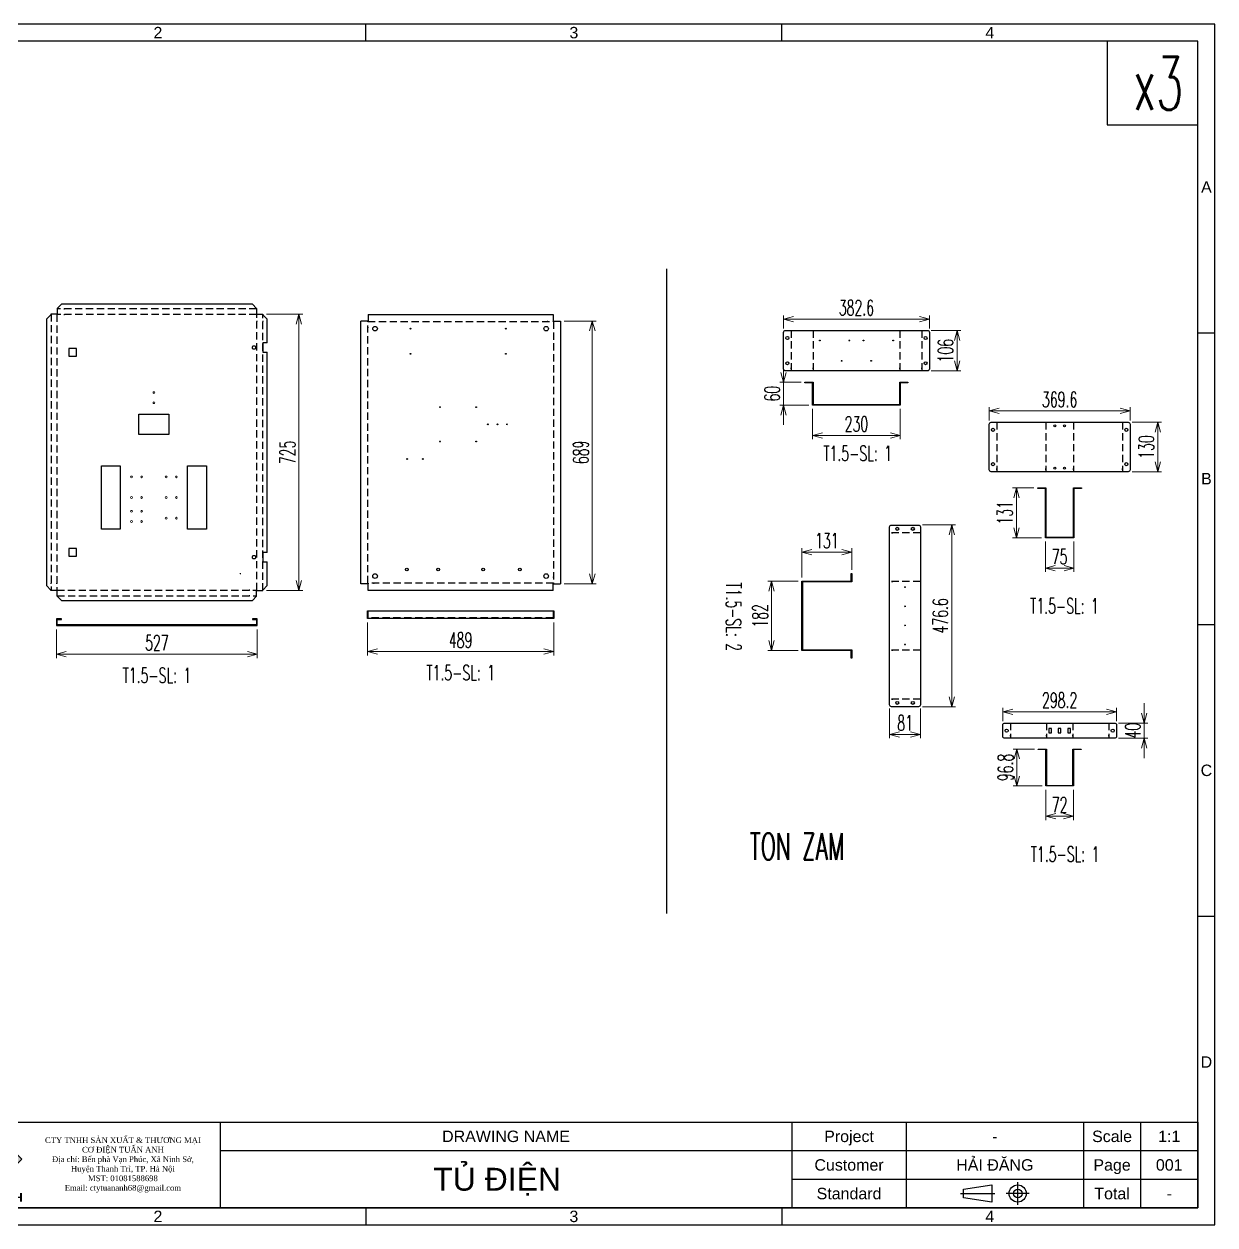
# Model space of a CAD drawing. Header units: millimetres. Extents: x 123558 to 149079, y -1073 to 14418.
# Drawn here: x 139145 to 142269, y 2077 to 5227 of the extents above; entities that cross this region are included whole.
import ezdxf
from ezdxf.enums import TextEntityAlignment as Align

# ---------------------------------------------------------------- set-up
doc = ezdxf.new("R2010")
doc.units = ezdxf.units.MM
doc.header["$LTSCALE"] = 3
doc.linetypes.add('HIDDEN', pattern=[9.525, 6.35, -3.175])
for name, color, linetype in [('@.HIDDEN', 8, 'HIDDEN'), ('@.TEXT', 7, 'Continuous'), ('@.VISIBLE', 7, 'Continuous'), ('dim', 7, 'Continuous')]:
    doc.layers.add(name, color=color, linetype=linetype)
doc.styles.add('Ann_w01', font='romans.shx', dxfattribs={"width": 0.6, "bigfont": 'chineset.shx'})
doc.styles.add('Arial', font='arial.ttf')
doc.dimstyles.new('Dim 01_SC20', dxfattribs={"dimscale": 20, "dimtxt": 2, "dimasz": 1.3, "dimexe": 0.5, "dimexo": 0.5, "dimgap": 0.5, "dimtad": 1, "dimdec": 1, "dimzin": 12, "dimdsep": 46, "dimtxsty": 'Ann_w01', "dimblk": 'OPEN30', "dimcen": 1.5, "dimclrd": 6, "dimclre": 6, "dimclrt": 3, "dimadec": 1, "dimazin": 3, "dimtm": 1e-09, "dimtfac": 1, "dimtdec": 1, "dimtix": 1, "dimtmove": 0, "dimatfit": 3, "dimldrblk": 'OPEN30', "dimfxl": 1, "dimtolj": 1, "dimlwd": 20, "dimlwe": 20, "dimarcsym": 0})

# ---------------------------------------------------------------- blocks, each defined once
blk = doc.blocks.new('_Open30')
at = {"color": 0, "linetype": 'ByBlock', "lineweight": -2}
for p, q in [((-1, 0.27), (0, 0)), ((0, 0), (-1, -0.27)), ((0, 0), (-1, 0))]:
    blk.add_line(p, q, dxfattribs=at)
blk = doc.blocks.new('*D153')
at = {"layer": '@.VISIBLE', "color": 6, "lineweight": 20, "transparency": 16777216}
for p, q in [((139230.1, 3638.9), (139230.1, 3563.8)), ((139757.1, 3638.9), (139757.1, 3563.8)), ((139256.1, 3573.8), (139731.1, 3573.8))]:
    blk.add_line(p, q, dxfattribs=at)
at = {"layer": 'Defpoints', "color": 0, "transparency": 16777216}
for p in [(139230.1, 3648.9), (139757.1, 3648.9), (139757.1, 3573.8)]:
    blk.add_point(p, dxfattribs=at)
at = {"layer": '@.VISIBLE', "color": 6, "lineweight": 20, "transparency": 16777216, "xscale": 26, "yscale": 26, "zscale": 26, "rotation": 180}
blk.add_blockref('_Open30', (139230.1, 3573.8), dxfattribs=at)
at = {"layer": '@.VISIBLE', "color": 6, "lineweight": 20, "transparency": 16777216, "xscale": 26, "yscale": 26, "zscale": 26}
blk.add_blockref('_Open30', (139757.1, 3573.8), dxfattribs=at)
at = {"layer": '@.VISIBLE', "color": 3, "transparency": 16777216, "insert": (139493.6, 3603.8), "char_height": 40, "attachment_point": 5, "style": 'Ann_w01'}
blk.add_mtext('\\A1;527', dxfattribs=at)
blk = doc.blocks.new('*D161')
at = {"layer": 'Defpoints', "color": 0, "transparency": 16777216}
for p in [(139771.4, 4465.9), (139866.4, 4465.9), (139771.4, 3740.9)]:
    blk.add_point(p, dxfattribs=at)
at = {"layer": 'dim', "color": 6, "lineweight": 20, "transparency": 16777216}
for p, q in [((139781.4, 4465.9), (139876.4, 4465.9)), ((139866.4, 3766.9), (139866.4, 4439.9)), ((139781.4, 3740.9), (139876.4, 3740.9))]:
    blk.add_line(p, q, dxfattribs=at)
at = {"layer": 'dim', "color": 6, "lineweight": 20, "transparency": 16777216, "xscale": 26, "yscale": 26, "zscale": 26}
for p, rotation in [((139866.4, 4465.9), 90), ((139866.4, 3740.9), 270)]:
    blk.add_blockref('_Open30', p, dxfattribs=dict(at, rotation=rotation))
at = {"layer": 'dim', "color": 3, "transparency": 16777216, "insert": (139836.4, 4103.4), "char_height": 40, "attachment_point": 5, "rotation": 90, "style": 'Ann_w01'}
blk.add_mtext('\\A1;725', dxfattribs=at)
blk = doc.blocks.new('*D162')
at = {"layer": 'Defpoints', "color": 0, "transparency": 16777216}
for p in [(140046, 3667.5), (140535, 3667.5), (140535, 3580.9)]:
    blk.add_point(p, dxfattribs=at)
at = {"layer": 'dim', "color": 6, "lineweight": 20, "transparency": 16777216}
for p, q in [((140046, 3657.5), (140046, 3570.9)), ((140535, 3657.5), (140535, 3570.9)), ((140072, 3580.9), (140509, 3580.9))]:
    blk.add_line(p, q, dxfattribs=at)
at = {"layer": 'dim', "color": 6, "lineweight": 20, "transparency": 16777216, "xscale": 26, "yscale": 26, "zscale": 26, "rotation": 180}
blk.add_blockref('_Open30', (140046, 3580.9), dxfattribs=at)
at = {"layer": 'dim', "color": 6, "lineweight": 20, "transparency": 16777216, "xscale": 26, "yscale": 26, "zscale": 26}
blk.add_blockref('_Open30', (140535, 3580.9), dxfattribs=at)
at = {"layer": 'dim', "color": 3, "transparency": 16777216, "insert": (140290.5, 3610.9), "char_height": 40, "attachment_point": 5, "style": 'Ann_w01'}
blk.add_mtext('\\A1;489', dxfattribs=at)
blk = doc.blocks.new('*D163')
at = {"layer": 'Defpoints', "color": 0, "transparency": 16777216}
for p in [(140552.4, 4447.9), (140636, 4447.9), (140552.4, 3758.9)]:
    blk.add_point(p, dxfattribs=at)
at = {"layer": 'dim', "color": 6, "lineweight": 20, "transparency": 16777216}
for p, q in [((140562.4, 4447.9), (140646, 4447.9)), ((140636, 3784.9), (140636, 4421.9)), ((140562.4, 3758.9), (140646, 3758.9))]:
    blk.add_line(p, q, dxfattribs=at)
at = {"layer": 'dim', "color": 6, "lineweight": 20, "transparency": 16777216, "xscale": 26, "yscale": 26, "zscale": 26}
for p, rotation in [((140636, 4447.9), 90), ((140636, 3758.9), 270)]:
    blk.add_blockref('_Open30', p, dxfattribs=dict(at, rotation=rotation))
at = {"layer": 'dim', "color": 3, "transparency": 16777216, "insert": (140606, 4103.4), "char_height": 40, "attachment_point": 5, "rotation": 90, "style": 'Ann_w01'}
blk.add_mtext('\\A1;689', dxfattribs=at)
blk = doc.blocks.new('*U315')
blk.add_circle((0, 0), 1)
blk = doc.blocks.new('*U316')
at = {"color": 0, "linetype": 'ByBlock', "lineweight": -2}
for p in [(0, 0), (25, 0), (50, 0)]:
    blk.add_blockref('*U315', p, dxfattribs=at)
blk = doc.blocks.new('*U317')
blk.add_circle((0, 0), 1)
blk = doc.blocks.new('*U318')
at = {"color": 0, "linetype": 'ByBlock', "lineweight": -2}
for p in [(0, 0), (50, 0), (100, 0), (150, 0)]:
    blk.add_blockref('*U317', p, dxfattribs=at)
blk = doc.blocks.new('*D319')
at = {"layer": 'Defpoints', "color": 0, "transparency": 16777216}
for p in [(141213.9, 4227.3), (141443.9, 4227.3), (141443.9, 4147.7)]:
    blk.add_point(p, dxfattribs=at)
at = {"layer": 'dim', "color": 6, "lineweight": 20, "transparency": 16777216}
for p, q in [((141213.9, 4217.3), (141213.9, 4137.7)), ((141443.9, 4217.3), (141443.9, 4137.7)), ((141239.9, 4147.7), (141417.9, 4147.7))]:
    blk.add_line(p, q, dxfattribs=at)
at = {"layer": 'dim', "color": 6, "lineweight": 20, "transparency": 16777216, "xscale": 26, "yscale": 26, "zscale": 26, "rotation": 180}
blk.add_blockref('_Open30', (141213.9, 4147.7), dxfattribs=at)
at = {"layer": 'dim', "color": 6, "lineweight": 20, "transparency": 16777216, "xscale": 26, "yscale": 26, "zscale": 26}
blk.add_blockref('_Open30', (141443.9, 4147.7), dxfattribs=at)
at = {"layer": 'dim', "color": 3, "transparency": 16777216, "insert": (141328.9, 4177.7), "char_height": 40, "attachment_point": 5, "style": 'Ann_w01'}
blk.add_mtext('\\A1;230', dxfattribs=at)
blk = doc.blocks.new('*D320')
at = {"layer": 'Defpoints', "color": 0, "transparency": 16777216}
for p in [(141193.9, 4287.3), (141137.8, 4227.3), (141213.9, 4227.3)]:
    blk.add_point(p, dxfattribs=at)
at = {"layer": 'dim', "color": 6, "lineweight": 20, "transparency": 16777216}
for p, q in [((141137.8, 4313.3), (141137.8, 4339.3)), ((141183.9, 4287.3), (141127.8, 4287.3)), ((141137.8, 4287.3), (141137.8, 4227.3)), ((141203.9, 4227.3), (141127.8, 4227.3)), ((141137.8, 4201.3), (141137.8, 4175.3))]:
    blk.add_line(p, q, dxfattribs=at)
at = {"layer": 'dim', "color": 6, "lineweight": 20, "transparency": 16777216, "xscale": 26, "yscale": 26, "zscale": 26}
for p, rotation in [((141137.8, 4287.3), 270), ((141137.8, 4227.3), 90)]:
    blk.add_blockref('_Open30', p, dxfattribs=dict(at, rotation=rotation))
at = {"layer": 'dim', "color": 3, "transparency": 16777216, "insert": (141107.8, 4257.3), "char_height": 40, "attachment_point": 5, "rotation": 90, "style": 'Ann_w01'}
blk.add_mtext('\\A1;60', dxfattribs=at)
blk = doc.blocks.new('*D321')
at = {"layer": 'Defpoints', "color": 0, "transparency": 16777216}
for p in [(141515.2, 4423.2), (141592.8, 4423.2), (141515.2, 4317.2)]:
    blk.add_point(p, dxfattribs=at)
at = {"layer": 'dim', "color": 6, "lineweight": 20, "transparency": 16777216}
for p, q in [((141525.2, 4423.2), (141602.8, 4423.2)), ((141592.8, 4343.2), (141592.8, 4397.2)), ((141525.2, 4317.2), (141602.8, 4317.2))]:
    blk.add_line(p, q, dxfattribs=at)
at = {"layer": 'dim', "color": 6, "lineweight": 20, "transparency": 16777216, "xscale": 26, "yscale": 26, "zscale": 26}
for p, rotation in [((141592.8, 4423.2), 90), ((141592.8, 4317.2), 270)]:
    blk.add_blockref('_Open30', p, dxfattribs=dict(at, rotation=rotation))
at = {"layer": 'dim', "color": 3, "transparency": 16777216, "insert": (141562.8, 4370.2), "char_height": 40, "attachment_point": 5, "rotation": 90, "style": 'Ann_w01'}
blk.add_mtext('\\A1;106', dxfattribs=at)
blk = doc.blocks.new('*D322')
at = {"layer": 'Defpoints', "color": 0, "transparency": 16777216}
for p in [(141137.6, 4452.8), (141137.6, 4418.2), (141520.2, 4418.2)]:
    blk.add_point(p, dxfattribs=at)
at = {"layer": 'dim', "color": 6, "lineweight": 20, "transparency": 16777216}
for p, q in [((141137.6, 4428.2), (141137.6, 4462.8)), ((141494.2, 4452.8), (141163.6, 4452.8)), ((141520.2, 4428.2), (141520.2, 4462.8))]:
    blk.add_line(p, q, dxfattribs=at)
at = {"layer": 'dim', "color": 6, "lineweight": 20, "transparency": 16777216, "xscale": 26, "yscale": 26, "zscale": 26, "rotation": 180}
blk.add_blockref('_Open30', (141137.6, 4452.8), dxfattribs=at)
at = {"layer": 'dim', "color": 6, "lineweight": 20, "transparency": 16777216, "xscale": 26, "yscale": 26, "zscale": 26}
blk.add_blockref('_Open30', (141520.2, 4452.8), dxfattribs=at)
at = {"layer": 'dim', "color": 3, "transparency": 16777216, "insert": (141328.9, 4482.8), "char_height": 40, "attachment_point": 5, "style": 'Ann_w01'}
blk.add_mtext('\\A1;382.6', dxfattribs=at)
blk = doc.blocks.new('*D323')
at = {"layer": 'Defpoints', "color": 0, "transparency": 16777216}
for p in [(141824.5, 3879.4), (141899.5, 3879.4), (141899.5, 3799.9)]:
    blk.add_point(p, dxfattribs=at)
at = {"layer": 'dim', "color": 6, "lineweight": 20, "transparency": 16777216}
for p, q in [((141824.5, 3869.4), (141824.5, 3789.9)), ((141899.5, 3869.4), (141899.5, 3789.9)), ((141850.5, 3799.9), (141873.5, 3799.9))]:
    blk.add_line(p, q, dxfattribs=at)
at = {"layer": 'dim', "color": 6, "lineweight": 20, "transparency": 16777216, "xscale": 26, "yscale": 26, "zscale": 26, "rotation": 180}
blk.add_blockref('_Open30', (141824.5, 3799.9), dxfattribs=at)
at = {"layer": 'dim', "color": 6, "lineweight": 20, "transparency": 16777216, "xscale": 26, "yscale": 26, "zscale": 26}
blk.add_blockref('_Open30', (141899.5, 3799.9), dxfattribs=at)
at = {"layer": 'dim', "color": 3, "transparency": 16777216, "insert": (141862, 3829.9), "char_height": 40, "attachment_point": 5, "style": 'Ann_w01'}
blk.add_mtext('\\A1;75', dxfattribs=at)
blk = doc.blocks.new('*D324')
at = {"layer": 'Defpoints', "color": 0, "transparency": 16777216}
for p in [(141804.5, 4010.4), (141748.4, 3879.4), (141824.5, 3879.4)]:
    blk.add_point(p, dxfattribs=at)
at = {"layer": 'dim', "color": 6, "lineweight": 20, "transparency": 16777216}
for p, q in [((141794.5, 4010.4), (141738.4, 4010.4)), ((141748.4, 3984.4), (141748.4, 3905.4)), ((141814.5, 3879.4), (141738.4, 3879.4))]:
    blk.add_line(p, q, dxfattribs=at)
at = {"layer": 'dim', "color": 6, "lineweight": 20, "transparency": 16777216, "xscale": 26, "yscale": 26, "zscale": 26}
for p, rotation in [((141748.4, 4010.4), 90), ((141748.4, 3879.4), 270)]:
    blk.add_blockref('_Open30', p, dxfattribs=dict(at, rotation=rotation))
at = {"layer": 'dim', "color": 3, "transparency": 16777216, "insert": (141718.4, 3944.9), "char_height": 40, "attachment_point": 5, "rotation": 90, "style": 'Ann_w01'}
blk.add_mtext('\\A1;131', dxfattribs=at)
blk = doc.blocks.new('*D325')
at = {"layer": 'Defpoints', "color": 0, "transparency": 16777216}
for p in [(142041.8, 4182.4), (142119.4, 4182.4), (142041.8, 4052.4)]:
    blk.add_point(p, dxfattribs=at)
at = {"layer": 'dim', "color": 6, "lineweight": 20, "transparency": 16777216}
for p, q in [((142051.8, 4182.4), (142129.4, 4182.4)), ((142119.4, 4078.4), (142119.4, 4156.4)), ((142051.8, 4052.4), (142129.4, 4052.4))]:
    blk.add_line(p, q, dxfattribs=at)
at = {"layer": 'dim', "color": 6, "lineweight": 20, "transparency": 16777216, "xscale": 26, "yscale": 26, "zscale": 26}
for p, rotation in [((142119.4, 4182.4), 90), ((142119.4, 4052.4), 270)]:
    blk.add_blockref('_Open30', p, dxfattribs=dict(at, rotation=rotation))
at = {"layer": 'dim', "color": 3, "transparency": 16777216, "insert": (142089.4, 4117.4), "char_height": 40, "attachment_point": 5, "rotation": 90, "style": 'Ann_w01'}
blk.add_mtext('\\A1;130', dxfattribs=at)
blk = doc.blocks.new('*D326')
at = {"layer": 'Defpoints', "color": 0, "transparency": 16777216}
for p in [(141677.2, 4212), (141677.2, 4177.4), (142046.8, 4177.4)]:
    blk.add_point(p, dxfattribs=at)
at = {"layer": 'dim', "color": 6, "lineweight": 20, "transparency": 16777216}
for p, q in [((141677.2, 4187.4), (141677.2, 4222)), ((142046.8, 4187.4), (142046.8, 4222)), ((142020.8, 4212), (141703.2, 4212))]:
    blk.add_line(p, q, dxfattribs=at)
at = {"layer": 'dim', "color": 6, "lineweight": 20, "transparency": 16777216, "xscale": 26, "yscale": 26, "zscale": 26, "rotation": 180}
blk.add_blockref('_Open30', (141677.2, 4212), dxfattribs=at)
at = {"layer": 'dim', "color": 6, "lineweight": 20, "transparency": 16777216, "xscale": 26, "yscale": 26, "zscale": 26}
blk.add_blockref('_Open30', (142046.8, 4212), dxfattribs=at)
at = {"layer": 'dim', "color": 3, "transparency": 16777216, "insert": (141862, 4242), "char_height": 40, "attachment_point": 5, "style": 'Ann_w01'}
blk.add_mtext('\\A1;369.6', dxfattribs=at)
blk = doc.blocks.new('*D327')
at = {"layer": 'Defpoints', "color": 0, "transparency": 16777216}
for p in [(141185.6, 3765.6), (141106, 3583.6), (141185.6, 3583.6)]:
    blk.add_point(p, dxfattribs=at)
at = {"layer": 'dim', "color": 6, "lineweight": 20, "transparency": 16777216}
for p, q in [((141175.6, 3765.6), (141096, 3765.6)), ((141106, 3739.6), (141106, 3609.6)), ((141175.6, 3583.6), (141096, 3583.6))]:
    blk.add_line(p, q, dxfattribs=at)
at = {"layer": 'dim', "color": 6, "lineweight": 20, "transparency": 16777216, "xscale": 26, "yscale": 26, "zscale": 26}
for p, rotation in [((141106, 3765.6), 90), ((141106, 3583.6), 270)]:
    blk.add_blockref('_Open30', p, dxfattribs=dict(at, rotation=rotation))
at = {"layer": 'dim', "color": 3, "transparency": 16777216, "insert": (141076, 3674.6), "char_height": 40, "attachment_point": 5, "rotation": 90, "style": 'Ann_w01'}
blk.add_mtext('\\A1;182', dxfattribs=at)
blk = doc.blocks.new('*D328')
at = {"layer": 'Defpoints', "color": 0, "transparency": 16777216}
for p in [(141185.6, 3841.7), (141316.6, 3785.6), (141185.6, 3765.6)]:
    blk.add_point(p, dxfattribs=at)
at = {"layer": 'dim', "color": 6, "lineweight": 20, "transparency": 16777216}
for p, q in [((141185.6, 3775.6), (141185.6, 3851.7)), ((141316.6, 3795.6), (141316.6, 3851.7)), ((141290.6, 3841.7), (141211.6, 3841.7))]:
    blk.add_line(p, q, dxfattribs=at)
at = {"layer": 'dim', "color": 6, "lineweight": 20, "transparency": 16777216, "xscale": 26, "yscale": 26, "zscale": 26, "rotation": 180}
blk.add_blockref('_Open30', (141185.6, 3841.7), dxfattribs=at)
at = {"layer": 'dim', "color": 6, "lineweight": 20, "transparency": 16777216, "xscale": 26, "yscale": 26, "zscale": 26}
blk.add_blockref('_Open30', (141316.6, 3841.7), dxfattribs=at)
at = {"layer": 'dim', "color": 3, "transparency": 16777216, "insert": (141251.1, 3871.7), "char_height": 40, "attachment_point": 5, "style": 'Ann_w01'}
blk.add_mtext('\\A1;131', dxfattribs=at)
blk = doc.blocks.new('*D329')
at = {"layer": 'Defpoints', "color": 0, "transparency": 16777216}
for p in [(141415.9, 3441.3), (141496.9, 3441.3), (141496.9, 3363.7)]:
    blk.add_point(p, dxfattribs=at)
at = {"layer": 'dim', "color": 6, "lineweight": 20, "transparency": 16777216}
for p, q in [((141415.9, 3431.3), (141415.9, 3353.7)), ((141496.9, 3431.3), (141496.9, 3353.7)), ((141441.9, 3363.7), (141470.9, 3363.7))]:
    blk.add_line(p, q, dxfattribs=at)
at = {"layer": 'dim', "color": 6, "lineweight": 20, "transparency": 16777216, "xscale": 26, "yscale": 26, "zscale": 26, "rotation": 180}
blk.add_blockref('_Open30', (141415.9, 3363.7), dxfattribs=at)
at = {"layer": 'dim', "color": 6, "lineweight": 20, "transparency": 16777216, "xscale": 26, "yscale": 26, "zscale": 26}
blk.add_blockref('_Open30', (141496.9, 3363.7), dxfattribs=at)
at = {"layer": 'dim', "color": 3, "transparency": 16777216, "insert": (141456.4, 3393.7), "char_height": 40, "attachment_point": 5, "style": 'Ann_w01'}
blk.add_mtext('\\A1;81', dxfattribs=at)
blk = doc.blocks.new('*D330')
at = {"layer": 'Defpoints', "color": 0, "transparency": 16777216}
for p in [(141491.9, 3912.9), (141578.9, 3912.9), (141491.9, 3436.3)]:
    blk.add_point(p, dxfattribs=at)
at = {"layer": 'dim', "color": 6, "lineweight": 20, "transparency": 16777216}
for p, q in [((141501.9, 3912.9), (141588.9, 3912.9)), ((141578.9, 3462.3), (141578.9, 3886.9)), ((141501.9, 3436.3), (141588.9, 3436.3))]:
    blk.add_line(p, q, dxfattribs=at)
at = {"layer": 'dim', "color": 6, "lineweight": 20, "transparency": 16777216, "xscale": 26, "yscale": 26, "zscale": 26}
for p, rotation in [((141578.9, 3912.9), 90), ((141578.9, 3436.3), 270)]:
    blk.add_blockref('_Open30', p, dxfattribs=dict(at, rotation=rotation))
at = {"layer": 'dim', "color": 3, "transparency": 16777216, "insert": (141548.9, 3674.6), "char_height": 40, "attachment_point": 5, "rotation": 90, "style": 'Ann_w01'}
blk.add_mtext('\\A1;476.6', dxfattribs=at)
blk = doc.blocks.new('*D331')
at = {"layer": 'Defpoints', "color": 0, "transparency": 16777216}
for p in [(141826, 3228.5), (141898, 3228.5), (141898, 3148.9)]:
    blk.add_point(p, dxfattribs=at)
at = {"layer": 'dim', "color": 6, "lineweight": 20, "transparency": 16777216}
for p, q in [((141826, 3218.5), (141826, 3138.9)), ((141898, 3218.5), (141898, 3138.9)), ((141852, 3148.9), (141872, 3148.9))]:
    blk.add_line(p, q, dxfattribs=at)
at = {"layer": 'dim', "color": 6, "lineweight": 20, "transparency": 16777216, "xscale": 26, "yscale": 26, "zscale": 26, "rotation": 180}
blk.add_blockref('_Open30', (141826, 3148.9), dxfattribs=at)
at = {"layer": 'dim', "color": 6, "lineweight": 20, "transparency": 16777216, "xscale": 26, "yscale": 26, "zscale": 26}
blk.add_blockref('_Open30', (141898, 3148.9), dxfattribs=at)
at = {"layer": 'dim', "color": 3, "transparency": 16777216, "insert": (141862, 3178.9), "char_height": 40, "attachment_point": 5, "style": 'Ann_w01'}
blk.add_mtext('\\A1;72', dxfattribs=at)
blk = doc.blocks.new('*D332')
at = {"layer": 'Defpoints', "color": 0, "transparency": 16777216}
for p in [(141806, 3325.3), (141749.9, 3228.5), (141826, 3228.5)]:
    blk.add_point(p, dxfattribs=at)
at = {"layer": 'dim', "color": 6, "lineweight": 20, "transparency": 16777216}
for p, q in [((141796, 3325.3), (141739.9, 3325.3)), ((141749.9, 3299.3), (141749.9, 3254.5)), ((141816, 3228.5), (141739.9, 3228.5))]:
    blk.add_line(p, q, dxfattribs=at)
at = {"layer": 'dim', "color": 6, "lineweight": 20, "transparency": 16777216, "xscale": 26, "yscale": 26, "zscale": 26}
for p, rotation in [((141749.9, 3325.3), 90), ((141749.9, 3228.5), 270)]:
    blk.add_blockref('_Open30', p, dxfattribs=dict(at, rotation=rotation))
at = {"layer": 'dim', "color": 3, "transparency": 16777216, "insert": (141719.9, 3276.9), "char_height": 40, "attachment_point": 5, "rotation": 90, "style": 'Ann_w01'}
blk.add_mtext('\\A1;96.8', dxfattribs=at)
blk = doc.blocks.new('*D333')
at = {"layer": 'Defpoints', "color": 0, "transparency": 16777216}
for p in [(142006.1, 3393.5), (142083.7, 3393.5), (142006.1, 3353.5)]:
    blk.add_point(p, dxfattribs=at)
at = {"layer": 'dim', "color": 6, "lineweight": 20, "transparency": 16777216}
for p, q in [((142083.7, 3419.5), (142083.7, 3445.5)), ((142016.1, 3393.5), (142093.7, 3393.5)), ((142083.7, 3353.5), (142083.7, 3393.5)), ((142016.1, 3353.5), (142093.7, 3353.5)), ((142083.7, 3327.5), (142083.7, 3301.5))]:
    blk.add_line(p, q, dxfattribs=at)
at = {"layer": 'dim', "color": 6, "lineweight": 20, "transparency": 16777216, "xscale": 26, "yscale": 26, "zscale": 26}
for p, rotation in [((142083.7, 3393.5), 270), ((142083.7, 3353.5), 90)]:
    blk.add_blockref('_Open30', p, dxfattribs=dict(at, rotation=rotation))
at = {"layer": 'dim', "color": 3, "transparency": 16777216, "insert": (142053.7, 3373.5), "char_height": 40, "attachment_point": 5, "rotation": 90, "style": 'Ann_w01'}
blk.add_mtext('\\A1;40', dxfattribs=at)
blk = doc.blocks.new('*D334')
at = {"layer": 'Defpoints', "color": 0, "transparency": 16777216}
for p in [(141712.9, 3423.2), (141712.9, 3388.5), (142011.1, 3388.5)]:
    blk.add_point(p, dxfattribs=at)
at = {"layer": 'dim', "color": 6, "lineweight": 20, "transparency": 16777216}
for p, q in [((141712.9, 3398.5), (141712.9, 3433.2)), ((141985.1, 3423.2), (141738.9, 3423.2)), ((142011.1, 3398.5), (142011.1, 3433.2))]:
    blk.add_line(p, q, dxfattribs=at)
at = {"layer": 'dim', "color": 6, "lineweight": 20, "transparency": 16777216, "xscale": 26, "yscale": 26, "zscale": 26, "rotation": 180}
blk.add_blockref('_Open30', (141712.9, 3423.2), dxfattribs=at)
at = {"layer": 'dim', "color": 6, "lineweight": 20, "transparency": 16777216, "xscale": 26, "yscale": 26, "zscale": 26}
blk.add_blockref('_Open30', (142011.1, 3423.2), dxfattribs=at)
at = {"layer": 'dim', "color": 3, "transparency": 16777216, "insert": (141862, 3453.2), "char_height": 40, "attachment_point": 5, "style": 'Ann_w01'}
blk.add_mtext('\\A1;298.2', dxfattribs=at)
blk = doc.blocks.new('Standard ISO')
at = {"color": 6}
for p, q in [((-6, 0), (0, 0)), ((6, 0), (2, 0)), ((4, -2), (4, 2))]:
    blk.add_line(p, q, dxfattribs=at)
blk.add_lwpolyline([(-0.5, 1.5), (-0.5, -1.5), (-5.5, -0.75), (-5.5, 0.75), (-0.5, 1.5)])
for radius in [1.5, 0.75]:
    blk.add_circle((4, 0), radius)
blk = doc.blocks.new('A$C4dbb82d6')
at = {"layer": '@.VISIBLE'}
h = blk.add_hatch(color=30, dxfattribs=at)
h.dxf.hatch_style = 1
h.paths.add_polyline_path([(0.21, 4.97), (3.62, 1.56), (3.62, 5.97), (1.92, 5.97), (1.3, 5.35), (3.12, 5.35), (3.12, 2.59), (0.74, 4.97), (3.75, 7.98), (3.75, 8.51)])
h = blk.add_hatch(color=150, dxfattribs=at)
h.dxf.hatch_style = 1
h.paths.add_polyline_path([(6.76, 4.97), (4.37, 2.59), (4.37, 5.35), (6.2, 5.35), (5.58, 5.97), (3.88, 5.97), (3.88, 1.56), (7.29, 4.97), (3.75, 8.51), (3.75, 7.98)])
at = {"layer": '@.VISIBLE', "color": 30}
blk.add_lwpolyline([(3.62, 5.97), (3.62, 1.56), (0.21, 4.97), (3.75, 8.51), (3.75, 7.98), (0.74, 4.97), (3.12, 2.59), (3.12, 5.35), (1.3, 5.35), (1.92, 5.97)], close=True, dxfattribs=at)
at = {"layer": '@.VISIBLE', "color": 150}
blk.add_lwpolyline([(3.88, 5.97), (3.88, 1.56), (7.29, 4.97), (3.75, 8.51), (3.75, 7.98), (6.76, 4.97), (4.37, 2.59), (4.37, 5.35), (6.2, 5.35), (5.58, 5.97)], close=True, dxfattribs=at)
at = {"layer": '@.VISIBLE', "color": 30, "insert": (3.75, 0.51), "char_height": 1, "attachment_point": 5, "style": 'Ann_w01'}
blk.add_mtext_dynamic_manual_height_columns('{\\fArial|b1|i0|c0|p34;\\W1;TUAN ANH}', width=7.5, gutter_width=49.6, heights=[0], dxfattribs=at)
blk = doc.blocks.new('KHUNG BAN VE (Made by Tung)')
at = {"layer": '@.VISIBLE', "color": 8}
for p, q in [((75.75, 207), (75.75, 210)), ((148.5, 207), (148.5, 210)), ((221.25, 207), (221.25, 210)), ((3, 156), (0, 156)), ((294, 156), (297, 156)), ((3, 105), (0, 105)), ((294, 105), (297, 105)), ((3, 54), (0, 54)), ((294, 54), (297, 54)), ((23, 18), (23, 3)), ((53, 18), (53, 3)), ((73, 18), (73, 3)), ((123, 18), (123, 3)), ((223, 18), (223, 3)), ((243, 18), (243, 3)), ((274, 18), (274, 3)), ((284, 18), (284, 3)), ((3, 13), (73, 13)), ((123, 13), (294, 13)), ((3, 8), (73, 8)), ((23, 8), (3, 3)), ((223, 8), (294, 8)), ((75.75, 3), (75.75, 0)), ((148.5, 3), (148.5, 0)), ((221.25, 3), (221.25, 0))]:
    blk.add_line(p, q, dxfattribs=at)
for points in [[(0, 0), (297, 0), (297, 210), (0, 210)], [(3, 3), (294, 3), (294, 207), (3, 207)], [(3, 18), (294, 18), (294, 3), (3, 3)]]:
    blk.add_lwpolyline(points, close=True, dxfattribs=at)
at = {"xscale": 1.5, "yscale": 1.5, "zscale": 1.5}
blk.add_blockref('A$C4dbb82d6', (77.375, 4.041), dxfattribs=at)
blk.add_blockref('Standard ISO', (258.5, 5.5))
at = {"layer": '@.TEXT', "color": 1, "style": 'Arial'}
for s, p in [('1', (39.375, 208.5)), ('2', (112.125, 208.5)), ('3', (184.875, 208.5)), ('4', (257.625, 208.5)), ('A', (1.5, 181.5)), ('A', (295.5, 181.5)), ('B', (1.5, 130.5)), ('B', (295.5, 130.5)), ('C', (1.5, 79.5)), ('C', (295.5, 79.5)), ('D', (1.5, 28.5)), ('D', (295.5, 28.5)), ('02/12/2025', (63, 15.5)), ('02/12/2025', (63, 10.5)), ('1', (39.375, 1.5)), ('2', (112.125, 1.5)), ('3', (184.875, 1.5)), ('4', (257.625, 1.5))]:
    blk.add_text(s, height=2, dxfattribs=at).set_placement(p, align=Align.MIDDLE_CENTER)
at = {"layer": '@.TEXT', "color": 2, "style": 'Arial'}
for s, p in [('Designer', (13, 15.5)), ('DRAWING NAME', (173, 15.5)), ('Project', (233, 15.5)), ('Scale', (279, 15.5)), ('Approved', (13, 10.5)), ('Customer', (233, 10.5)), ('Page', (279, 10.5)), ('Name', (38, 5.5)), ('Date', (63, 5.5)), ('Standard', (233, 5.5)), ('Total', (279, 5.5))]:
    blk.add_text(s, height=2, dxfattribs=at).set_placement(p, align=Align.MIDDLE_CENTER)
at = {"layer": '@.TEXT', "color": 1, "style": 'Arial'}
for tag, height, p in [('DESIGNER_NAME', 2, (38, 15.5)), ('PROJECT_CODE', 2, (258.5, 15.5)), ('SCALE', 2, (289, 15.5)), ('APPROVED_NAME', 2, (38, 10.5)), ('CUSTOMER_NAME', 2, (258.5, 10.5)), ('PAGE', 2, (289, 10.5)), ('DRAWING_NAME', 4, (173, 8)), ('TOTAL', 2, (289, 5.5))]:
    blk.add_attdef(tag, text='', height=height, dxfattribs=at).set_placement(p, align=Align.MIDDLE_CENTER)
at = {"layer": '@.VISIBLE', "color": 30, "insert": (106, 10.5), "char_height": 1, "attachment_point": 5, "style": 'Ann_w01'}
blk.add_mtext_dynamic_manual_height_columns('{\\fTimes New Roman|b0|i0|c0|p18;\\W1;CTY TNHH SẢN XUẤT & THƯƠNG MẠI CƠ ĐIỆN TUẤN ANH\\PĐịa chỉ: Bến phà Vạn Phúc, Xã Ninh Sở, Huyện Thanh Trì, TP. Hà Nội\\PMST: 01081588698\\PEmail: ctytuananh68@gmail.com}', width=28.70976, gutter_width=99.197, heights=[0], dxfattribs=at)

msp = doc.modelspace()

# ---------------------------------------------------------------- linework, layer by layer
msp.add_line((140830.47, 4584.4), (140830.47, 2893.98))
for points in [[(142224.5, 5181.89), (141986.59, 5181.89), (141986.59, 4962.63), (142224.5, 4962.63)], [(139446.39, 4203.86), (139525.39, 4203.86), (139525.39, 4149.86), (139446.39, 4149.86)], [(139348.39, 4067.86), (139397.39, 4067.86), (139397.39, 3901.86), (139348.39, 3901.86)], [(139574.39, 4067.86), (139623.39, 4067.86), (139623.39, 3901.86), (139574.39, 3901.86)], [(141833.51, 3367.53), (141840.51, 3367.53), (141840.51, 3379.53), (141833.51, 3379.53)], [(141858.51, 3367.53), (141865.51, 3367.53), (141865.51, 3379.53), (141858.51, 3379.53)], [(141883.51, 3367.53), (141890.51, 3367.53), (141890.51, 3379.53), (141883.51, 3379.53)]]:
    msp.add_lwpolyline(points, close=True)
for centre in [(140158.83, 4427.86), (140408.83, 4427.86), (141232.66, 4396.7), (141310.16, 4396.7), (141347.66, 4396.7), (141425.16, 4396.7), (140158.83, 4361.86), (140408.83, 4361.86), (141290.16, 4343.7), (141367.66, 4343.7), (140236.33, 4221.86), (140331.33, 4221.86), (140236.33, 4131.86), (140331.33, 4131.86), (140150.33, 4085.86), (140191.33, 4085.86)]:
    msp.add_circle(centre, 1)
at = {"linetype": 'ByBlock', "lineweight": 9}
for centre in [(139485.89, 4260.16), (139485.89, 4233.56), (139427.09, 4038.86), (139453.69, 4038.86), (139518.09, 4038.86), (139544.69, 4038.86), (139427.09, 3984.86), (139453.69, 3984.86), (139518.09, 3984.86), (139544.69, 3984.86), (139427.09, 3948.86), (139453.69, 3948.86), (139427.09, 3921.86), (139453.69, 3921.86), (139518.09, 3930.86), (139544.69, 3930.86)]:
    msp.add_circle(centre, 2.4, dxfattribs=at)
at = {"color": 3}
for centre in [(141849.51, 4172.67), (141874.51, 4172.67), (141849.51, 4062.17), (141874.51, 4062.17)]:
    msp.add_circle(centre, 2.55, dxfattribs=at)
at = {"color": 1}
for centre in [(140149.42, 3796.36), (140231.42, 3796.36), (140349.64, 3796.36), (140445.63, 3796.36)]:
    msp.add_circle(centre, 3.5, dxfattribs=at)
at = {"layer": '@.HIDDEN'}
for p, q in [((141157.81, 4423.2), (141157.81, 4317.2)), ((141215.21, 4423.2), (141215.21, 4317.2)), ((141442.61, 4423.2), (141442.61, 4317.2)), ((141500.01, 4423.2), (141500.01, 4317.2)), ((141697.41, 4182.42), (141697.41, 4052.42)), ((141825.81, 4182.42), (141825.81, 4052.42)), ((141898.21, 4182.42), (141898.21, 4052.42)), ((142026.61, 4182.42), (142026.61, 4052.42)), ((141496.88, 3892.67), (141415.88, 3892.67)), ((141496.88, 3764.27), (141415.88, 3764.27)), ((141496.88, 3584.87), (141415.88, 3584.87)), ((141496.88, 3456.47), (141415.88, 3456.47)), ((141733.11, 3393.53), (141733.11, 3353.53)), ((141827.31, 3393.53), (141827.31, 3353.53)), ((141896.71, 3393.53), (141896.71, 3353.53)), ((141990.91, 3393.53), (141990.91, 3353.53))]:
    msp.add_line(p, q, dxfattribs=at)
for points in [[(139755.19, 4479.96), (139231.99, 4479.96)], [(139215.99, 4465.86), (139215.99, 3740.86)], [(139771.19, 3740.86), (139771.19, 4465.86)], [(139231.99, 3726.76), (139755.19, 3726.76)]]:
    msp.add_lwpolyline(points, dxfattribs=at)
for points in [[(139231.39, 3742.16), (139755.79, 3742.16), (139755.79, 4464.56), (139231.39, 4464.56)], [(140047.33, 4446.56), (140533.73, 4446.56), (140533.73, 3760.16), (140047.33, 3760.16)]]:
    msp.add_lwpolyline(points, close=True, dxfattribs=at)
at = {"layer": '@.VISIBLE'}
for p, q in [((139249.52, 4479.96), (139251.52, 4479.96)), ((139737.66, 4479.96), (139735.66, 4479.96)), ((139215.99, 4448.56), (139215.99, 4446.56)), ((139231.39, 4448.56), (139231.39, 4446.56)), ((139231.99, 4465.86), (139231.99, 4464.56)), ((139249.52, 4464.56), (139251.52, 4464.56)), ((139737.66, 4464.56), (139735.66, 4464.56)), ((139755.19, 4465.86), (139755.19, 4464.56)), ((139755.79, 4448.56), (139755.79, 4446.56)), ((139771.19, 4448.56), (139771.19, 4446.56)), ((140047.63, 4446.56), (140047.63, 4447.86)), ((140061.7, 4446.56), (140063.7, 4446.56)), ((140519.36, 4446.56), (140517.36, 4446.56)), ((140533.43, 4446.56), (140533.43, 4447.86)), ((140047.33, 4431.81), (140047.33, 4429.81)), ((140533.73, 4431.81), (140533.73, 4429.81)), ((139712.09, 3785.86), (139714.09, 3785.86)), ((139713.09, 3784.86), (139713.09, 3786.86)), ((139215.99, 3758.15), (139215.99, 3760.15)), ((139231.39, 3758.15), (139231.39, 3760.15)), ((139755.79, 3758.15), (139755.79, 3760.15)), ((139771.19, 3758.15), (139771.19, 3760.15)), ((140047.33, 3774.9), (140047.33, 3776.9)), ((140047.63, 3760.16), (140047.63, 3758.86)), ((140061.7, 3760.16), (140063.7, 3760.16)), ((140519.36, 3760.16), (140517.36, 3760.16)), ((140533.43, 3760.16), (140533.43, 3758.86)), ((140533.73, 3774.9), (140533.73, 3776.9)), ((139231.99, 3740.86), (139231.99, 3742.16)), ((139249.52, 3742.16), (139251.52, 3742.16)), ((139249.52, 3726.76), (139251.52, 3726.76)), ((139737.66, 3742.16), (139735.66, 3742.16)), ((139737.66, 3726.76), (139735.66, 3726.76)), ((139755.19, 3740.86), (139755.19, 3742.16))]:
    msp.add_line(p, q, dxfattribs=at)
at = {"layer": '@.VISIBLE', "color": 1}
for p, q in [((141157.81, 4417.88), (141157.81, 4414.88)), ((141215.21, 4417.88), (141215.21, 4414.88)), ((141442.61, 4417.88), (141442.61, 4414.88)), ((141500.01, 4417.88), (141500.01, 4414.88)), ((141157.81, 4322.52), (141157.81, 4325.52)), ((141215.21, 4322.52), (141215.21, 4325.52)), ((141442.61, 4322.52), (141442.61, 4325.52)), ((141500.01, 4322.52), (141500.01, 4325.52)), ((141697.41, 4177.1), (141697.41, 4174.1)), ((141825.81, 4177.1), (141825.81, 4174.1)), ((141898.21, 4177.1), (141898.21, 4174.1)), ((142026.61, 4177.1), (142026.61, 4174.1)), ((141697.41, 4057.74), (141697.41, 4060.74)), ((141825.81, 4057.74), (141825.81, 4060.74)), ((141898.21, 4057.74), (141898.21, 4060.74)), ((142026.61, 4057.74), (142026.61, 4060.74)), ((141421.2, 3892.67), (141424.2, 3892.67)), ((141491.56, 3892.67), (141488.56, 3892.67)), ((141421.2, 3764.27), (141424.2, 3764.27)), ((141491.56, 3764.27), (141488.56, 3764.27)), ((141421.2, 3584.87), (141424.2, 3584.87)), ((141491.56, 3584.87), (141488.56, 3584.87)), ((141421.2, 3456.47), (141424.2, 3456.47)), ((141491.56, 3456.47), (141488.56, 3456.47)), ((141733.11, 3388.21), (141733.11, 3385.21)), ((141827.31, 3388.21), (141827.31, 3385.21)), ((141896.71, 3388.21), (141896.71, 3385.21)), ((141990.91, 3388.21), (141990.91, 3385.21)), ((141733.11, 3358.85), (141733.11, 3361.85)), ((141827.31, 3358.85), (141827.31, 3361.85)), ((141896.71, 3358.85), (141896.71, 3361.85)), ((141990.91, 3358.85), (141990.91, 3361.85))]:
    msp.add_line(p, q, dxfattribs=at)
at = {"layer": '@.VISIBLE'}
for points in [[(139243.09, 4491.66), (139231.99, 4480.56), (139231.99, 4465.86), (139215.79, 4465.86), (139215.79, 4464.36), (139204.29, 4452.86)], [(139744.09, 4491.66), (139243.09, 4491.66)], [(139744.09, 4491.66), (139755.19, 4480.56), (139755.19, 4465.86), (139771.39, 4465.86), (139771.39, 4464.36), (139782.89, 4452.86)], [(139204.29, 4452.86), (139204.29, 3753.86)], [(139782.89, 4390.86), (139782.89, 4452.86)], [(140047.63, 4465.26), (140047.63, 4447.86), (140028.63, 4447.86)], [(140028.63, 3758.86), (140028.63, 4447.86)], [(140047.63, 4465.26), (140533.43, 4465.26)], [(140533.43, 4465.26), (140533.43, 4447.86), (140552.43, 4447.86)], [(140552.43, 4447.86), (140552.43, 3758.86)], [(139782.89, 4390.86), (139771.19, 4390.86), (139771.19, 4365.86), (139782.89, 4365.86)], [(139782.89, 3840.86), (139782.89, 4365.86)], [(139782.89, 3840.86), (139771.19, 3840.86), (139771.19, 3815.86), (139782.89, 3815.86)], [(139782.89, 3753.86), (139782.89, 3815.86)], [(139243.09, 3715.06), (139231.99, 3726.16), (139231.99, 3740.86), (139215.79, 3740.86), (139215.79, 3742.36), (139204.29, 3753.86)], [(139744.09, 3715.06), (139755.19, 3726.16), (139755.19, 3740.86), (139771.39, 3740.86), (139771.39, 3742.36), (139782.89, 3753.86)], [(140047.63, 3741.46), (140047.63, 3758.86), (140028.63, 3758.86)], [(140533.43, 3741.46), (140533.43, 3758.86), (140552.43, 3758.86)], [(140533.43, 3741.46), (140047.63, 3741.46)], [(139243.09, 3715.06), (139744.09, 3715.06)]]:
    msp.add_lwpolyline(points, dxfattribs=at)
for points in [[(141520.21, 4418.2), (141520.21, 4322.2, -0.4142136), (141515.21, 4317.2), (141142.61, 4317.2, -0.4142136), (141137.61, 4322.2), (141137.61, 4418.2, -0.4142136), (141142.61, 4423.2), (141515.21, 4423.2, -0.4142136)], [(139743.29, 4378.36), (139743.29, 4378.36, 0.4142136), (139746.79, 4374.86), (139749.79, 4374.86, 0.4142136), (139753.29, 4378.36), (139753.29, 4378.36, 0.4142136), (139749.79, 4381.86), (139746.79, 4381.86, 0.4142136)], [(142046.81, 4177.42), (142046.81, 4057.42, -0.4142136), (142041.81, 4052.42), (141682.21, 4052.42, -0.4142136), (141677.21, 4057.42), (141677.21, 4177.42, -0.4142136), (141682.21, 4182.42), (142041.81, 4182.42, -0.4142136)], [(141491.88, 3436.27), (141420.88, 3436.27, -0.4142136), (141415.88, 3441.27), (141415.88, 3907.87, -0.4142136), (141420.88, 3912.87), (141491.88, 3912.87, -0.4142136), (141496.88, 3907.87), (141496.88, 3441.27, -0.4142136)], [(139743.29, 3828.36), (139743.29, 3828.36, 0.4142136), (139746.79, 3824.86), (139749.79, 3824.86, 0.4142136), (139753.29, 3828.36), (139753.29, 3828.36, 0.4142136), (139749.79, 3831.86), (139746.79, 3831.86, 0.4142136)], [(142011.11, 3388.53), (142011.11, 3358.53, -0.4142136), (142006.11, 3353.53), (141717.91, 3353.53, -0.4142136), (141712.91, 3358.53), (141712.91, 3388.53, -0.4142136), (141717.91, 3393.53), (142006.11, 3393.53, -0.4142136)]]:
    msp.add_lwpolyline(points, format="xyb", close=True, dxfattribs=at)
for points in [[(139262.59, 4355.86), (139282.59, 4355.86), (139282.59, 4375.86), (139262.59, 4375.86)], [(141463.91, 4285.75), (141443.91, 4285.75), (141443.91, 4227.25), (141213.91, 4227.25), (141213.91, 4285.75), (141193.91, 4285.75), (141193.91, 4287.25), (141215.41, 4287.25), (141215.41, 4228.75), (141442.41, 4228.75), (141442.41, 4287.25), (141463.91, 4287.25)], [(141919.51, 4008.94), (141899.51, 4008.94), (141899.51, 3879.44), (141824.51, 3879.44), (141824.51, 4008.94), (141804.51, 4008.94), (141804.51, 4010.44), (141826.01, 4010.44), (141826.01, 3880.94), (141898.01, 3880.94), (141898.01, 4010.44), (141919.51, 4010.44)], [(139262.59, 3830.86), (139282.59, 3830.86), (139282.59, 3850.86), (139262.59, 3850.86)], [(141315.06, 3563.57), (141315.06, 3583.57), (141185.56, 3583.57), (141185.56, 3765.57), (141315.06, 3765.57), (141315.06, 3785.57), (141316.56, 3785.57), (141316.56, 3764.07), (141187.06, 3764.07), (141187.06, 3585.07), (141316.56, 3585.07), (141316.56, 3563.57)], [(141918.01, 3323.77), (141898.01, 3323.77), (141898.01, 3228.47), (141826.01, 3228.47), (141826.01, 3323.77), (141806.01, 3323.77), (141806.01, 3325.27), (141827.51, 3325.27), (141827.51, 3229.97), (141896.51, 3229.97), (141896.51, 3325.27), (141918.01, 3325.27)]]:
    msp.add_lwpolyline(points, close=True, dxfattribs=at)
at = {"layer": '@.VISIBLE', "color": 151}
msp.add_lwpolyline([(140535.03, 3687.51), (140535.03, 3667.51), (140046.03, 3667.51), (140046.03, 3687.51)], close=True, dxfattribs=at)
at = {"layer": '@.VISIBLE', "color": 151, "linetype": 'HIDDEN'}
msp.add_lwpolyline([(140533.03, 3687.51), (140533.03, 3669.51), (140048.03, 3669.51), (140048.03, 3687.51)], dxfattribs=at)
at = {"layer": '@.VISIBLE', "color": 4}
msp.add_lwpolyline([(139744.11, 3666.88), (139744.09, 3664.88), (139755.09, 3664.88), (139755.09, 3650.88), (139232.09, 3650.88), (139232.09, 3664.88), (139243.09, 3664.88), (139243.09, 3666.88), (139230.09, 3666.88), (139230.09, 3648.88), (139757.09, 3648.88), (139757.09, 3666.88), (139744.09, 3666.88)], dxfattribs=at)
at = {"layer": '@.VISIBLE'}
for centre in [(140066.03, 4427.86), (140515.03, 4427.86), (140066.03, 3778.86), (140515.03, 3778.86)]:
    msp.add_circle(centre, 6, dxfattribs=at)
at = {"layer": '@.VISIBLE', "color": 2}
for centre in [(141147.61, 4403.2), (141510.21, 4403.2), (141147.61, 4337.2), (141510.21, 4337.2), (141687.21, 4162.42), (142036.81, 4162.42), (141687.21, 4072.42), (142036.81, 4072.42), (141435.88, 3902.87), (141476.88, 3902.87), (141435.88, 3446.27), (141476.88, 3446.27), (141722.91, 3373.53), (141722.91, 3373.53), (142001.11, 3373.53), (142001.11, 3373.53)]:
    msp.add_circle(centre, 4, dxfattribs=at)

# ---------------------------------------------------------------- block references
msp.add_blockref('*U316', (140362.06, 4176.86))
at = {"rotation": 90}
msp.add_blockref('*U318', (141456.38, 3599.57), dxfattribs=at)
at = {"layer": '@.VISIBLE'}
ref = msp.add_blockref('KHUNG BAN VE (Made by Tung)', (137814.5, 2076.89), dxfattribs=dict(at, xscale=15, yscale=15, zscale=15))
ref.add_attrib('APPROVED_NAME', '-', dxfattribs={"layer": '@.TEXT', "color": 1, "height": 30, "style": 'Arial'}).set_placement((138384.5, 2234.39), align=Align.MIDDLE_CENTER)
ref.add_attrib('TOTAL', '-', dxfattribs={"layer": '@.TEXT', "color": 1, "height": 30, "style": 'Arial'}).set_placement((142149.5, 2159.39), align=Align.MIDDLE_CENTER)
ref.add_attrib('PAGE', '001', dxfattribs={"layer": '@.TEXT', "color": 1, "height": 30, "style": 'Arial'}).set_placement((142149.5, 2234.39), align=Align.MIDDLE_CENTER)
ref.add_attrib('SCALE', '1:1', dxfattribs={"layer": '@.TEXT', "color": 1, "height": 30, "style": 'Arial'}).set_placement((142149.5, 2309.39), align=Align.MIDDLE_CENTER)
ref.add_attrib('CUSTOMER_NAME', 'HẢI ĐĂNG', dxfattribs={"layer": '@.TEXT', "color": 1, "height": 30, "style": 'Arial'}).set_placement((141692, 2234.39), align=Align.MIDDLE_CENTER)
ref.add_attrib('PROJECT_CODE', '-', dxfattribs={"layer": '@.TEXT', "color": 1, "height": 30, "style": 'Arial'}).set_placement((141692, 2309.39), align=Align.MIDDLE_CENTER)
ref.add_attrib('DRAWING_NAME', 'TỦ ĐIỆN  ', dxfattribs={"layer": '@.TEXT', "color": 1, "height": 60, "style": 'Arial'}).set_placement((140409.5, 2196.89), align=Align.MIDDLE_CENTER)

# ---------------------------------------------------------------- texts
at = {"layer": '@.VISIBLE', "color": 1, "style": 'Ann_w01', "width": 0.6}
for s, height, p in [('x3', 138.757, (142120.53, 5071.04)), ('T1.5-SL: 1', 40, (141331.91, 4100.77)), ('T1.5-SL: 1', 40, (141874.51, 3700.57)), ('T1.5-SL: 1', 40, (139493.59, 3518.46)), ('T1.5-SL: 1', 40, (140290.53, 3525.57)), ('TON ZAM', 70, (141173.32, 3069.73)), ('T1.5-SL: 1', 40, (141876.01, 3049.6))]:
    msp.add_text(s, height=height, dxfattribs=at).set_placement(p, align=Align.MIDDLE_CENTER)
msp.add_text('T1.5-SL: 2', height=40, rotation=270, dxfattribs=at).set_placement((141006.69, 3672.32), align=Align.MIDDLE_CENTER)

# ---------------------------------------------------------------- dimensions: what is measured, and where the dimension line sits
at = {"layer": '@.VISIBLE'}
dim = msp.add_linear_dim(base=(139757.09, 3573.75), p1=(139230.09, 3648.88), p2=(139757.09, 3648.88), dimstyle='Dim 01_SC20', dxfattribs=at)
dim.commit()
dim.dimension.update_dxf_attribs({"geometry": '*D153', "text_midpoint": (139493.59, 3603.75)})
at = {"layer": 'dim'}
for base, p1, p2, picture, middle in [((141137.61, 4452.83), (141520.21, 4418.2), (141137.61, 4418.2), '*D322', (141328.91, 4482.83)), ((141677.21, 4212.05), (142046.81, 4177.42), (141677.21, 4177.42), '*D326', (141862.01, 4242.05)), ((141443.91, 4147.73), (141213.91, 4227.25), (141443.91, 4227.25), '*D319', (141328.91, 4177.73)), ((141185.56, 3841.69), (141316.56, 3785.57), (141185.56, 3765.57), '*D328', (141251.06, 3871.69)), ((141899.51, 3799.91), (141824.51, 3879.44), (141899.51, 3879.44), '*D323', (141862.01, 3829.91)), ((140535.03, 3580.86), (140046.03, 3667.51), (140535.03, 3667.51), '*D162', (140290.53, 3610.86)), ((141712.91, 3423.15), (142011.11, 3388.53), (141712.91, 3388.53), '*D334', (141862.01, 3453.15)), ((141496.88, 3363.66), (141415.88, 3441.27), (141496.88, 3441.27), '*D329', (141456.38, 3393.66)), ((141898.01, 3148.94), (141826.01, 3228.47), (141898.01, 3228.47), '*D331', (141862.01, 3178.94))]:
    dim = msp.add_linear_dim(base=base, p1=p1, p2=p2, dimstyle='Dim 01_SC20', dxfattribs=at)
    dim.commit()
    dim.dimension.update_dxf_attribs({"geometry": picture, "text_midpoint": middle})
for base, p1, p2, angle, picture, middle in [((139866.37, 4465.86), (139771.39, 3740.86), (139771.39, 4465.86), 90, '*D161', (139836.37, 4103.36)), ((140636.01, 4447.86), (140552.43, 3758.86), (140552.43, 4447.86), 90, '*D163', (140606.01, 4103.36)), ((141592.82, 4423.2), (141515.21, 4317.2), (141515.21, 4423.2), 90, '*D321', (141562.82, 4370.2)), ((141137.79, 4227.25), (141193.91, 4287.25), (141213.91, 4227.25), 90, '*D320', (141107.79, 4257.25)), ((142119.43, 4182.42), (142041.81, 4052.42), (142041.81, 4182.42), 90, '*D325', (142089.43, 4117.42)), ((141748.39, 3879.44), (141804.51, 4010.44), (141824.51, 3879.44), 90, '*D324', (141718.39, 3944.94)), ((141578.9, 3912.87), (141491.88, 3436.27), (141491.88, 3912.87), 270, '*D330', (141548.9, 3674.57)), ((141106.03, 3583.57), (141185.56, 3765.57), (141185.56, 3583.57), 270, '*D327', (141076.03, 3674.57)), ((142083.73, 3393.53), (142006.11, 3353.53), (142006.11, 3393.53), 90, '*D333', (142053.73, 3373.53)), ((141749.89, 3228.47), (141806.01, 3325.27), (141826.01, 3228.47), 90, '*D332', (141719.89, 3276.87))]:
    dim = msp.add_linear_dim(base=base, p1=p1, p2=p2, angle=angle, dimstyle='Dim 01_SC20', dxfattribs=at)
    dim.commit()
    dim.dimension.update_dxf_attribs({"geometry": picture, "text_midpoint": middle})

doc.saveas('drawing.dxf')
